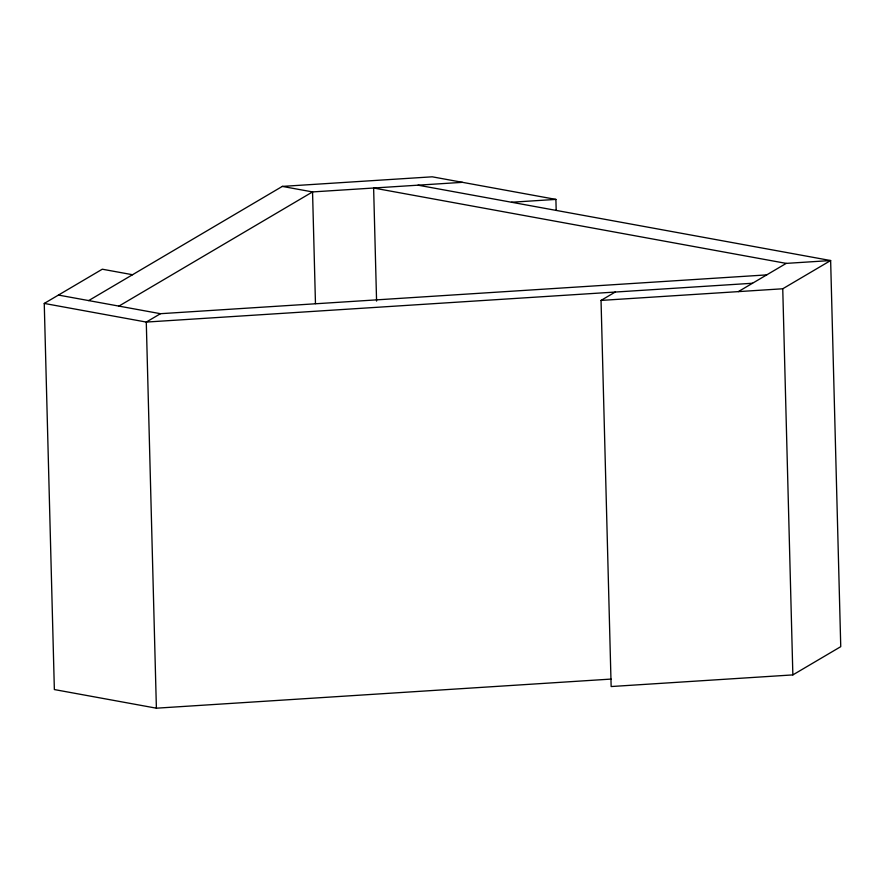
<?xml version="1.0" encoding="UTF-8"?>
<svg xmlns="http://www.w3.org/2000/svg" width="885" height="885" viewBox="0 0 885 885"><rect width="100%" height="100%" fill="white"/><g stroke="black" fill="none" stroke-linecap="round" stroke-linejoin="round"><path stroke-width="1.33" d="M611.07 679.083L156.391 708.188L54.361 689.559L44.25 303.433L102.295 269.206L132.529 274.726M88.666 300.59L282.315 186.403L432.234 176.812L555.902 199.402L556.189 210.431M118.9 306.11L312.549 191.923L462.457 182.332M766.709 274.892L160.473 313.699L146.279 322.074L44.25 303.433M418.041 185.175L830.639 260.544L840.75 646.669L792.86 674.901L611.148 686.539L601.037 300.413L615.219 292.05M738.333 291.619L786.223 263.387L830.639 260.544L782.749 288.776L601.037 300.413M511.486 202.245L555.902 199.402M752.527 283.255L146.279 322.074L156.391 708.188M786.223 263.387L373.625 188.018L376.579 301.099M282.315 186.403L312.549 191.923L315.469 303.632M58.443 295.07L160.473 313.699M782.749 288.776L792.86 674.901"/></g></svg>
